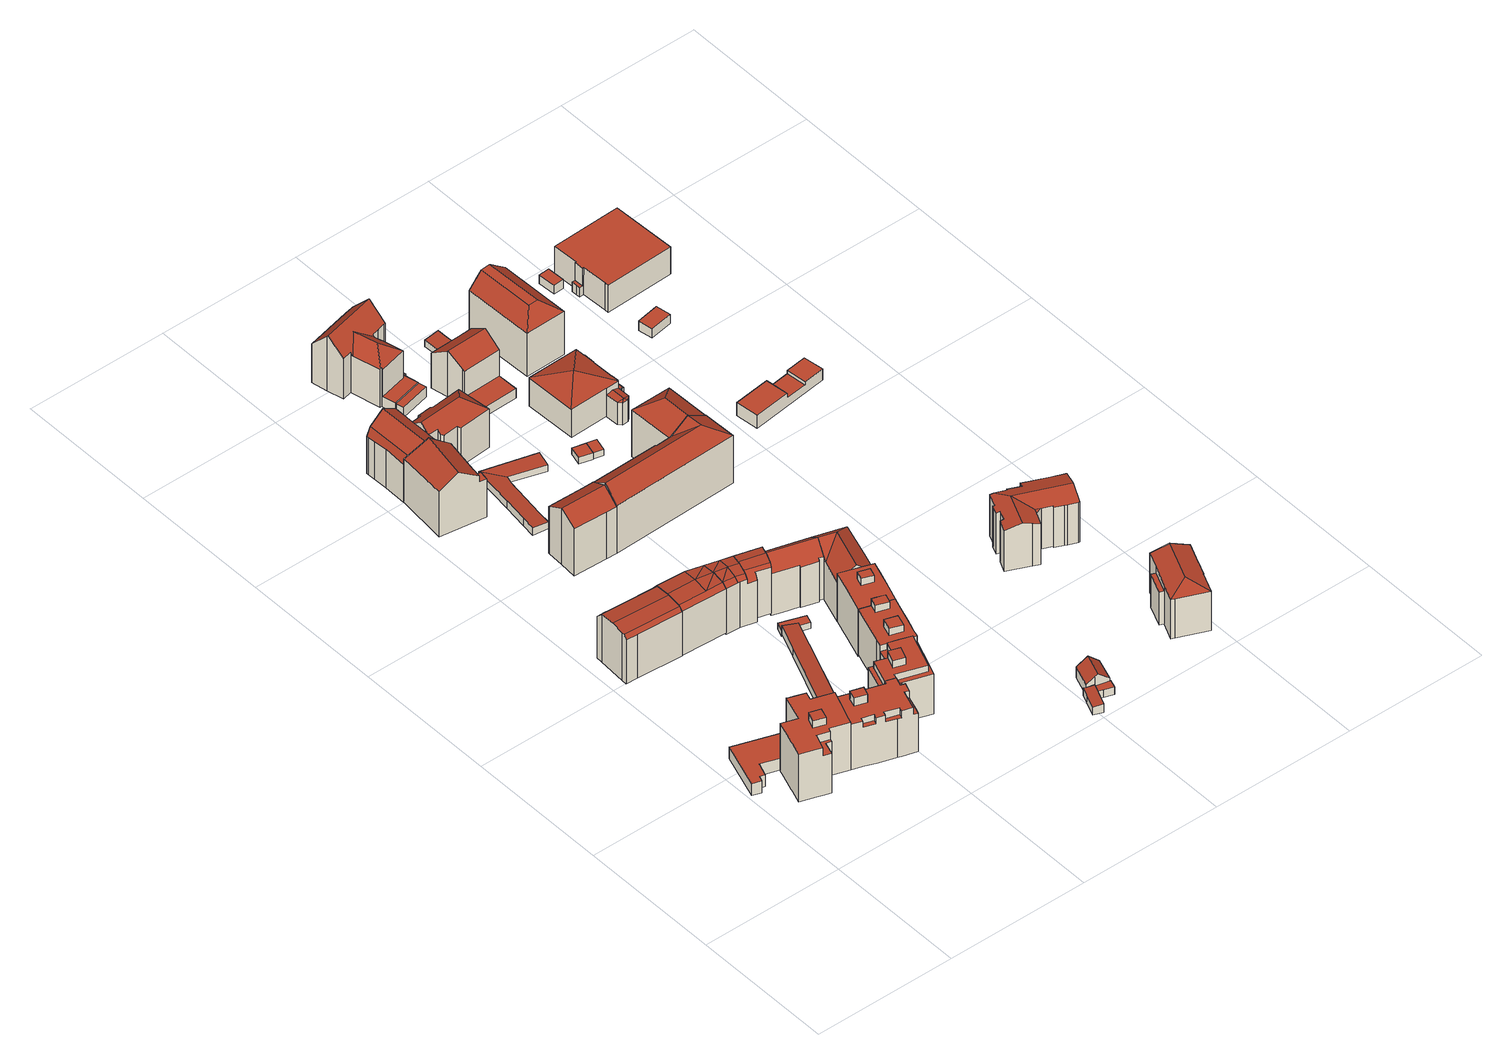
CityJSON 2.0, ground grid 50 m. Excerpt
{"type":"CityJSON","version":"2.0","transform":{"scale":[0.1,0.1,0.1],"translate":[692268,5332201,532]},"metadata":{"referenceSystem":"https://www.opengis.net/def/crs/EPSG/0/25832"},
"CityObjects":{
"building1":{"type":"Building","attributes":{"Gemeindeschluessel":"09162000","HoeheDach":"538.568","HoeheGrund":"534.090","Methode":"1000","NiedrigsteTraufeDesGebaeudes":"538.568","Geometrietyp2DReferenz":"3000","function":"31001_2000","roofType":"1000","measuredHeight":4.48},"geometry":[{"type":"MultiSurface","lod":"2","boundaries":[[[0,1,2,3]],[[4,5,6,7]],[[8,9,10,11]],[[12,13,14,15]],[[16,17,14,13]],[[0,12,15,1]],[[18,19,17,16]],[[11,10,20,21]],[[8,3,2,9]],[[5,21,20,6]],[[4,7,19,18]],[[8,11,21,5,4,18,16,13,12,0,3]],[[6,20,10,9,2,1,15,14,17,19,7]]],"semantics":{"surfaces":[{"type":"WallSurface"},{"type":"GroundSurface"},{"type":"RoofSurface"}],"values":[0,0,0,0,0,0,0,0,0,0,0,1,2]}}]},
"building2":{"type":"Building","attributes":{"Gemeindeschluessel":"09162000","HoeheDach":"555.000","HoeheGrund":"533.830","Methode":"2000","NiedrigsteTraufeDesGebaeudes":"549.100","Geometrietyp2DReferenz":"3000","function":"31001_9998","roofType":"1000","measuredHeight":21.17,"storeysAboveGround":5},"geometry":[{"type":"MultiSurface","lod":"2","boundaries":[[[22,23,24,25]],[[26,27,28,29]],[[30,31,32,33]],[[34,27,26,35]],[[36,29,28,37]],[[38,39,40,41,42,43]],[[44,45,46,47,48,49,50,51,52,53,54,55]],[[56,57,58,24,23,59,60,61,62,63,64,65,66,39,38,43,67,68,69,49,48,47,46,45,44],[37,34,35,36]],[[35,26,29,36]],[[70,60,59,71]],[[68,67,72,73]],[[74,75,31,30]],[[40,39,66,76]],[[69,68,73,77,50,49]],[[32,31,75,22,25,78,79]],[[80,81,33,32,79,57,56,44,55]],[[79,78,25,24,58,57]],[[72,67,43,42]],[[22,75,74,82,71,59,23]],[[83,84,85,70,71,82,74,30,33,81,80,55,54,53,52,51,50,77,73,72,42,41,40,76,86,87]],[[70,85,84,83,87,64,63,62,61,60]],[[37,28,27,34]],[[65,64,87,86,76,66]]],"semantics":{"surfaces":[{"type":"WallSurface"},{"type":"RoofSurface"},{"type":"GroundSurface"}],"values":[0,1,0,0,0,0,0,1,0,0,0,0,0,0,1,0,0,0,0,2,0,0,0]}}]},
"building3":{"type":"Building","attributes":{"Gemeindeschluessel":"09162000","HoeheDach":"552.628","HoeheGrund":"533.537","Methode":"2000","NiedrigsteTraufeDesGebaeudes":"549.635","Geometrietyp2DReferenz":"3000","function":"31001_9998","roofType":"3100","measuredHeight":19.09,"storeysAboveGround":5},"geometry":[{"type":"MultiSurface","lod":"2","boundaries":[[[88,89,90,91,92,93,94,95,96]],[[97,88,96,98]],[[99,95,94,100]],[[101,102,103,104,105]],[[106,93,92,107]],[[100,94,93,106]],[[107,92,91,108]],[[109,110,111,102,101,99,100,106,107,108,112,113]],[[112,90,89,113]],[[110,114,115,111]],[[110,109,116,117,114]],[[99,101,105,98,96,95]],[[115,114,117,104,103]],[[111,115,103,102]],[[108,91,90,112]],[[109,113,89,88,97,116]],[[117,116,97,98,105,104]]],"semantics":{"surfaces":[{"type":"RoofSurface"},{"type":"WallSurface"},{"type":"GroundSurface"}],"values":[0,0,1,1,1,1,1,2,1,1,1,1,0,1,1,1,0]}}]},
"building4":{"type":"Building","attributes":{"Gemeindeschluessel":"09162000","HoeheDach":"554.503","HoeheGrund":"533.750","Methode":"2000","NiedrigsteTraufeDesGebaeudes":"548.726","Geometrietyp2DReferenz":"3000","function":"31001_1000","roofType":"1000","measuredHeight":20.75,"storeysAboveGround":6},"geometry":[{"type":"MultiSurface","lod":"2","boundaries":[[[118,119,120,121]],[[122,123,124,125,126,127]],[[128,129,130,131,132,87,133,134,70]],[[135,136,137,138,139,140,141,119,118,142,143,128,70]],[[144,145,146,147]],[[118,121,148,142]],[[149,150,151,152]],[[87,132,145,144]],[[153,154,155,156,157,158,124,123,122,159,160,161,162,163]],[[164,165,166,167]],[[127,126,125,168,169,170]],[[139,149,152,171,140]],[[152,151,172,171]],[[173,174,175,176]],[[177,178,179,180,181,182]],[[163,162,161,179,178,177]],[[121,120,183,148]],[[184,174,173,185,131,130]],[[127,170,159,122]],[[171,172,141,140]],[[143,183,120,119,141,172,151,150,182,181,180,160,159,170,169,168,175,174,184,130,129,128],[164,167,186,187]],[[188,166,165,189]],[[185,173,176,146,145,132,131]],[[167,166,188,186]],[[161,160,180,179]],[[187,189,165,164]],[[186,188,189,187]],[[148,183,143,142]],[[176,175,168,125,124,158,190,191,147,146]],[[157,156,155,154,153,192,193,138,137,136,135,70,134,133,87,144,147,191,190,158]],[[193,192,153,163,177,182,150,149,139,138]]],"semantics":{"surfaces":[{"type":"WallSurface"},{"type":"RoofSurface"},{"type":"GroundSurface"}],"values":[0,1,0,0,0,1,0,0,0,0,0,1,0,0,0,1,0,0,0,0,1,1,1,0,0,0,0,0,0,2,0]}}]},
"building5":{"type":"Building","attributes":{"Gemeindeschluessel":"09162000","HoeheDach":"552.630","HoeheGrund":"533.620","Methode":"2000","NiedrigsteTraufeDesGebaeudes":"549.318","Geometrietyp2DReferenz":"3000","function":"31001_9998","roofType":"3400","measuredHeight":19.01,"storeysAboveGround":5},"geometry":[{"type":"MultiSurface","lod":"2","boundaries":[[[194,195,196,197]],[[198,199,200,90,201]],[[202,203,204,205,206,207,208,209,210,211]],[[207,206,116,212,213]],[[214,215,198,196]],[[204,216,217,205]],[[202,211,218,215]],[[208,207,213,201,90]],[[206,205,217,219,116]],[[204,203,220,221,216]],[[195,214,196]],[[197,196,212,116,219]],[[208,90,200,209]],[[216,221,197,219,217]],[[215,218,199,198]],[[221,220,194,197]],[[209,200,199,210]],[[210,199,218,211]],[[202,215,214,195,194,220,203]],[[196,198,201,213,212]]],"semantics":{"surfaces":[{"type":"RoofSurface"},{"type":"GroundSurface"},{"type":"WallSurface"}],"values":[0,0,1,2,0,2,2,2,2,2,0,0,2,0,0,0,2,2,2,0]}}]},
"building6":{"type":"Building","attributes":{"Gemeindeschluessel":"09162000","HoeheDach":"555.565","HoeheGrund":"533.720","Methode":"2000","NiedrigsteTraufeDesGebaeudes":"548.639","Geometrietyp2DReferenz":"3000","function":"31001_1000","roofType":"3100","measuredHeight":21.84,"storeysAboveGround":4},"geometry":[{"type":"MultiSurface","lod":"2","boundaries":[[[222,223,224,225]],[[226,223,222,227,228,229,230]],[[231,232,233,234,230,229,235]],[[224,236,232,231,237,238,239,225]],[[239,238,240,228,227]],[[233,232,236,241]],[[235,242,237,231]],[[243,226,230,234]],[[242,240,238,237]],[[236,224,223,226,243,241]],[[243,234,233,241]],[[228,240,242,235,229]],[[227,222,225,239]]],"semantics":{"surfaces":[{"type":"WallSurface"},{"type":"RoofSurface"},{"type":"GroundSurface"}],"values":[0,1,0,2,0,0,0,0,0,0,1,1,0]}}]},
"building7":{"type":"Building","attributes":{"Gemeindeschluessel":"09162000","HoeheDach":"536.605","HoeheGrund":"533.310","Methode":"1000","NiedrigsteTraufeDesGebaeudes":"535.923","Geometrietyp2DReferenz":"3000","function":"31001_2000","roofType":"1000","measuredHeight":3.29},"geometry":[{"type":"MultiSurface","lod":"2","boundaries":[[[244,245,246,247]],[[244,248,249,245]],[[250,251,252,253]],[[253,252,254,255,256]],[[246,256,255,247]],[[248,257,258,249]],[[253,256,246,245,249,258,250]],[[257,251,250,258]],[[257,248,244,247,255,254,252,251]]],"semantics":{"surfaces":[{"type":"WallSurface"},{"type":"RoofSurface"},{"type":"GroundSurface"}],"values":[0,0,0,0,0,0,1,0,2]}}]},
"building8":{"type":"Building","attributes":{"Gemeindeschluessel":"09162000","HoeheDach":"554.150","HoeheGrund":"533.500","Methode":"2000","NiedrigsteTraufeDesGebaeudes":"548.749","Geometrietyp2DReferenz":"3000","function":"31001_1000","roofType":"1000","measuredHeight":20.65,"storeysAboveGround":6},"geometry":[{"type":"MultiSurface","lod":"2","boundaries":[[[259,260,261,262]],[[261,263,264,265,266,267,268,269,270,271,272,175,273,262]],[[274,275,276,277,146,176,278,279,280,281,282]],[[283,284,285,286]],[[287,288,289,290,291,292,283,286,293,294,295]],[[283,292,264,263,296,284]],[[287,295,297,298,273,175,176,146]],[[259,262,273,298]],[[289,288,277,276]],[[290,289,276,275]],[[293,299,300,294]],[[286,285,299,293]],[[176,175,272,278]],[[281,266,265,282]],[[269,301,302,270]],[[268,303,301,269]],[[290,275,274,291]],[[270,302,304,271]],[[278,272,271,279]],[[280,267,266,281]],[[296,263,261,260]],[[287,146,277,288]],[[259,298,297,300,299,285,284,296,260]],[[292,291,274,282,265,264]],[[304,302,301,303]],[[304,303,268,267,280,279,271]],[[294,300,297,295]]],"semantics":{"surfaces":[{"type":"WallSurface"},{"type":"RoofSurface"},{"type":"GroundSurface"}],"values":[0,1,1,0,2,0,0,0,0,0,0,0,0,0,0,0,0,0,0,0,0,0,1,0,1,0,0]}}]},
"building9":{"type":"Building","attributes":{"Gemeindeschluessel":"09162000","HoeheDach":"555.070","HoeheGrund":"533.410","Methode":"1000","NiedrigsteTraufeDesGebaeudes":"551.429","Geometrietyp2DReferenz":"3000","function":"31001_1000","roofType":"3100","measuredHeight":21.66,"storeysAboveGround":4},"geometry":[{"type":"MultiSurface","lod":"2","boundaries":[[[305,306,307,308,309,310]],[[311,312,313,314]],[[315,316,313,312,317,318,319,320,321]],[[319,307,306,320]],[[317,312,311,309]],[[322,323,310,309,311,314]],[[316,322,314,313]],[[322,316,315,323]],[[305,321,320,306]],[[317,309,308,318]],[[318,308,307,319]],[[310,323,315,321,305]]],"semantics":{"surfaces":[{"type":"RoofSurface"},{"type":"WallSurface"},{"type":"GroundSurface"}],"values":[0,1,2,1,1,0,1,1,1,1,1,1]}}]},
"building10":{"type":"Building","attributes":{"Gemeindeschluessel":"09162000","HoeheDach":"552.650","HoeheGrund":"533.000","Methode":"2000","NiedrigsteTraufeDesGebaeudes":"549.085","Geometrietyp2DReferenz":"3000","function":"31001_9998","roofType":"3400","measuredHeight":19.65,"storeysAboveGround":5},"geometry":[{"type":"MultiSurface","lod":"2","boundaries":[[[324,325,326,327]],[[325,328,329]],[[326,325,330]],[[331,332,333,334,335,336]],[[337,338,339,340]],[[341,342,343,344]],[[345,346,347,348,349]],[[345,349,324,327,335,334]],[[350,351,352,353]],[[337,340,341,344,332,331,354,355,356,350,353]],[[356,215,351,350]],[[356,355,220,329,215]],[[325,329,220,330]],[[344,343,333,332]],[[334,333,343,342,346,345]],[[328,215,329]],[[357,349,348]],[[336,335,327,326,358]],[[354,331,336,358,216]],[[357,328,325,324,349]],[[337,353,352,359,338]],[[355,354,216,330,220]],[[341,340,339,347,346,342]],[[347,339,338,359,357,348]],[[328,357,359,352,351,215]],[[358,326,330,216]]],"semantics":{"surfaces":[{"type":"RoofSurface"},{"type":"WallSurface"},{"type":"GroundSurface"}],"values":[0,0,0,1,1,1,0,1,1,2,1,1,0,1,0,0,1,0,1,0,1,1,1,0,0,0]}}]},
"building11":{"type":"Building","attributes":{"Gemeindeschluessel":"09162000","HoeheDach":"553.666","HoeheGrund":"533.450","Methode":"2000","NiedrigsteTraufeDesGebaeudes":"551.045","Geometrietyp2DReferenz":"3000","function":"31001_1000","roofType":"1000","measuredHeight":20.22,"storeysAboveGround":5},"geometry":[{"type":"MultiSurface","lod":"2","boundaries":[[[360,361,362,363]],[[364,365,366,367,368,369,370,371]],[[372,373,374,375]],[[376,377,378,379,380,381,382]],[[383,292,384,385,386,291]],[[387,388,389,382,381,390,391,392]],[[375,374,393,394]],[[385,384,395,396,397,371,370,369,368,398,360,363,376,382,389,388,387,386],[375,394,399,372]],[[361,400,378,377,362]],[[401,393,374,373]],[[283,402,364,371,397,396]],[[363,362,377,376]],[[291,386,387,392]],[[399,401,373,372]],[[400,398,368,367,403,379,378]],[[366,365,364,402,283,404,292,383,291,392,391,390,381,380,379,403,367]],[[404,283,396,395,384,292]],[[394,393,401,399]],[[398,400,361,360]]],"semantics":{"surfaces":[{"type":"WallSurface"},{"type":"RoofSurface"},{"type":"GroundSurface"}],"values":[0,0,0,0,0,0,0,1,1,1,0,0,0,0,0,2,0,0,0]}}]},
"building12":{"type":"Building","attributes":{"Gemeindeschluessel":"09162000","HoeheDach":"534.700","HoeheGrund":"532.400","Methode":"1000","NiedrigsteTraufeDesGebaeudes":"534.700","Geometrietyp2DReferenz":"3000","function":"31001_2000","roofType":"1000","measuredHeight":2.3},"geometry":[{"type":"MultiSurface","lod":"2","boundaries":[[[405,406,407,408]],[[409,410,411,412]],[[413,405,408,409,412]],[[406,414,411,410,407]],[[408,407,410,409]],[[412,411,414,413]],[[413,414,406,405]]],"semantics":{"surfaces":[{"type":"WallSurface"},{"type":"GroundSurface"},{"type":"RoofSurface"}],"values":[0,0,1,2,0,0,0]}}]},
"building13":{"type":"Building","attributes":{"Gemeindeschluessel":"09162000","HoeheDach":"554.300","HoeheGrund":"533.460","Methode":"2000","NiedrigsteTraufeDesGebaeudes":"547.690","Geometrietyp2DReferenz":"3000","function":"31001_1000","roofType":"3200","measuredHeight":20.84,"storeysAboveGround":4},"geometry":[{"type":"MultiSurface","lod":"2","boundaries":[[[415,416,417,418,419,420]],[[421,422,423,424]],[[425,426,427,428,429,430,431,432,433,434,435,436,437]],[[417,438,439,440,441,423,436,435,442,418]],[[443,444,445,446]],[[443,447,448,449,444]],[[450,451,452,453]],[[415,420,454,455]],[[434,456,457,458,459,454,420,419,442]],[[460,461,462,463]],[[447,455,454,459,448]],[[425,464,465,426]],[[433,456,434]],[[466,428,427,467]],[[424,423,441,468]],[[449,469,462,461,470,445,444]],[[432,456,433]],[[471,470,461,460]],[[472,453,452,473,431,430]],[[467,427,426,465]],[[474,439,438,475]],[[476,477,451,450]],[[478,440,439,474]],[[415,455,447,443,446,471,460,463,479,476,450,453,472,480,466,467,465,464,421,424,468,478,474,475,416]],[[477,457,456,432,473,452,451]],[[432,431,473]],[[477,476,479,463,462,469,458,457]],[[475,438,417,416]],[[480,429,428,466]],[[472,430,429,480]],[[442,419,418]],[[421,464,425,437,422]],[[468,441,440,478]],[[423,422,437,436]],[[434,442,435]],[[446,445,470,471]],[[469,449,448,459,458]]],"semantics":{"surfaces":[{"type":"WallSurface"},{"type":"RoofSurface"},{"type":"GroundSurface"}],"values":[0,0,1,1,0,0,0,0,1,0,0,0,0,0,0,1,0,0,0,0,0,0,0,2,1,0,0,0,0,0,0,0,0,1,0,0,1]}}]},
"building14":{"type":"Building","attributes":{"Gemeindeschluessel":"09162000","HoeheDach":"536.496","HoeheGrund":"533.600","Methode":"2000","NiedrigsteTraufeDesGebaeudes":"535.977","Geometrietyp2DReferenz":"3000","function":"31001_2000","roofType":"1000","measuredHeight":2.9},"geometry":[{"type":"MultiSurface","lod":"2","boundaries":[[[481,482,483,484]],[[485,486,482,481]],[[487,488,489,490,491,485,481,484,492,493]],[[494,495,493,492]],[[496,495,494,497]],[[495,496,487,493]],[[496,497,488,487]],[[494,483,482,486,498,499,500,497]],[[491,498,486,485]],[[500,489,488,497]],[[490,499,498,491]],[[489,500,499,490]],[[494,492,484,483]]],"semantics":{"surfaces":[{"type":"WallSurface"},{"type":"GroundSurface"},{"type":"RoofSurface"}],"values":[0,0,1,0,2,0,0,2,0,0,0,0,0]}}]},
"building15":{"type":"Building","attributes":{"Gemeindeschluessel":"09162000","HoeheDach":"553.663","HoeheGrund":"532.520","Methode":"2000","NiedrigsteTraufeDesGebaeudes":"551.061","Geometrietyp2DReferenz":"3000","function":"31001_1000","roofType":"1000","measuredHeight":21.14,"storeysAboveGround":5},"geometry":[{"type":"MultiSurface","lod":"2","boundaries":[[[501,502,503,504,505,506]],[[507,508,509,510]],[[502,501,511,512,513,514,515,516,517,518,519,520,521,522,503]],[[523,524,525,526,527,506,505,504,528,529,530,531,532,533,534],[507,510,535,536]],[[534,533,532,531,519,518,517,516]],[[512,511,501,506,527,526]],[[537,509,508,538]],[[530,529,528,504,503,522,521,520,519,531]],[[535,537,538,536]],[[513,512,526,525,524,514]],[[515,514,524,523,534,516]],[[510,509,537,535]],[[536,538,508,507]]],"semantics":{"surfaces":[{"type":"WallSurface"},{"type":"GroundSurface"},{"type":"RoofSurface"}],"values":[0,0,1,2,0,0,2,0,0,0,0,0,0]}}]},
"building16":{"type":"Building","attributes":{"Gemeindeschluessel":"09162000","HoeheDach":"552.368","HoeheGrund":"532.310","Methode":"2000","NiedrigsteTraufeDesGebaeudes":"547.568","Geometrietyp2DReferenz":"3000","function":"31001_1000","roofType":"3100","measuredHeight":20.06,"storeysAboveGround":5},"geometry":[{"type":"MultiSurface","lod":"2","boundaries":[[[539,540,541,542]],[[543,544,545,546,547,548,549,550]],[[551,549,548,552]],[[541,553,554,555,542]],[[556,547,546,557]],[[558,559,540,539]],[[560,561,559,558]],[[552,548,547,556]],[[554,553,550,549,551]],[[562,544,543,563,564]],[[564,563,561,560]],[[565,545,544,562]],[[541,540,559,561,563,543,550,553]],[[554,551,552,556,557,565,562,564,560,558,539,542,555]],[[557,546,545,565]]],"semantics":{"surfaces":[{"type":"WallSurface"},{"type":"RoofSurface"},{"type":"GroundSurface"}],"values":[0,1,0,0,0,0,0,0,0,0,0,0,1,2,0]}}]},
"building17":{"type":"Building","attributes":{"Gemeindeschluessel":"09162000","HoeheDach":"555.130","HoeheGrund":"533.610","Methode":"2000","NiedrigsteTraufeDesGebaeudes":"537.690","Geometrietyp2DReferenz":"3000","function":"31001_1000","roofType":"3100","measuredHeight":21.52,"storeysAboveGround":4},"geometry":[{"type":"MultiSurface","lod":"2","boundaries":[[[566,567,568,569]],[[570,571,572,573]],[[574,575,576,577]],[[578,579,580,581,582]],[[583,584,585,586]],[[587,585,584,588,589,590,591,592,566,569]],[[593,591,590,594]],[[595,567,596,597,598,599,600]],[[601,589,588,602]],[[603,604,605,606]],[[607,574,577,608,609]],[[602,588,584,583]],[[576,610,600,599,611,572,571,612,613,608,577]],[[579,614,587,569,568,580]],[[606,605,615,616]],[[617,618,619,613,612]],[[592,596,567,566]],[[616,615,620,621]],[[622,573,572,611]],[[598,623,622,611,599]],[[623,598,597,624]],[[594,590,589,601]],[[587,614,586,585]],[[593,624,597,596,592,591]],[[607,609,604,603]],[[595,600,610,582,581]],[[613,619,620,615,605,604,609,608]],[[622,623,624,593,594,601,602,583,586,614,579,578,575,574,607,603,606,616,621,618,617,570,573]],[[580,568,567,595,581]],[[621,620,619,618]],[[617,612,571,570]],[[610,576,575,578,582]]],"semantics":{"surfaces":[{"type":"WallSurface"},{"type":"RoofSurface"},{"type":"GroundSurface"}],"values":[0,0,0,0,0,1,0,1,0,0,0,0,1,0,0,0,0,0,0,0,0,0,0,0,0,1,1,2,1,0,0,0]}}]},
"building18":{"type":"Building","attributes":{"Gemeindeschluessel":"09162000","HoeheDach":"537.488","HoeheGrund":"533.588","Methode":"1000","NiedrigsteTraufeDesGebaeudes":"537.488","Geometrietyp2DReferenz":"3000","function":"51009_1610","roofType":"1000","measuredHeight":3.9},"geometry":[{"type":"MultiSurface","lod":"2","boundaries":[[[614,625,626,586]],[[627,628,629,630]],[[629,628,626,625]],[[586,627,630,614]],[[630,629,625,614]],[[586,626,628,627]]],"semantics":{"surfaces":[{"type":"WallSurface"},{"type":"RoofSurface"},{"type":"GroundSurface"}],"values":[0,0,1,2,0,0]}}]},
"building19":{"type":"Building","attributes":{"Gemeindeschluessel":"09162000","HoeheDach":"536.350","HoeheGrund":"533.090","Methode":"1000","NiedrigsteTraufeDesGebaeudes":"535.974","Geometrietyp2DReferenz":"3000","function":"31001_2000","roofType":"1000","measuredHeight":3.26},"geometry":[{"type":"MultiSurface","lod":"2","boundaries":[[[631,632,633,634]],[[635,636,637,638]],[[639,631,634,640]],[[633,632,641,642]],[[639,640,643,644]],[[640,634,633,642,636,635,643]],[[631,639,644,638,637,641,632]],[[643,635,638,644]],[[642,641,637,636]]],"semantics":{"surfaces":[{"type":"WallSurface"},{"type":"RoofSurface"},{"type":"GroundSurface"}],"values":[0,0,0,0,0,1,2,0,0]}}]},
"building20":{"type":"Building","attributes":{"Gemeindeschluessel":"09162000","HoeheDach":"552.360","HoeheGrund":"532.320","Methode":"2000","NiedrigsteTraufeDesGebaeudes":"547.590","Geometrietyp2DReferenz":"3000","function":"31001_1000","roofType":"3100","measuredHeight":20.04,"storeysAboveGround":5},"geometry":[{"type":"MultiSurface","lod":"2","boundaries":[[[645,646,647,544,543]],[[648,649,650,651,652,653]],[[562,564,654,543,544]],[[653,652,655,646,645]],[[656,654,564,649,648]],[[657,651,650,649,564,562,658]],[[657,655,652,651]],[[653,645,656,648]],[[655,657,658,647,646]],[[562,544,647,658]],[[645,543,654,656]]],"semantics":{"surfaces":[{"type":"RoofSurface"},{"type":"WallSurface"},{"type":"GroundSurface"}],"values":[0,1,1,0,1,2,1,0,1,1,0]}}]},
"building21":{"type":"Building","attributes":{"Gemeindeschluessel":"09162000","HoeheDach":"556.151","HoeheGrund":"533.370","Methode":"2000","NiedrigsteTraufeDesGebaeudes":"551.340","Geometrietyp2DReferenz":"3000","function":"31001_1000","roofType":"3100","measuredHeight":22.78,"storeysAboveGround":4},"geometry":[{"type":"MultiSurface","lod":"2","boundaries":[[[659,660,321,315]],[[661,662,663,664,665,666]],[[667,668,663,662]],[[669,670,671,672]],[[671,665,664]],[[315,316,669,672,659]],[[673,316,315,321,674,667,662,661]],[[670,666,665,671]],[[674,675,668,667]],[[671,664,663,668,675,660,659,672]],[[321,660,675,674]],[[669,316,673,670]],[[673,661,666,670]]],"semantics":{"surfaces":[{"type":"WallSurface"},{"type":"RoofSurface"},{"type":"GroundSurface"}],"values":[0,0,0,1,1,0,2,1,0,1,0,0,0]}}]},
"building22":{"type":"Building","attributes":{"Gemeindeschluessel":"09162000","HoeheDach":"540.230","HoeheGrund":"532.850","Methode":"2000","NiedrigsteTraufeDesGebaeudes":"535.930","Geometrietyp2DReferenz":"3000","function":"31001_1000","roofType":"3100","measuredHeight":7.38,"storeysAboveGround":1},"geometry":[{"type":"MultiSurface","lod":"2","boundaries":[[[676,677,678,679]],[[680,681,682,683]],[[679,678,684,685]],[[686,687,688,689,690]],[[686,690,681,680]],[[687,691,692,693,688]],[[685,684,694,695,696]],[[689,688,693,697]],[[683,682,677,676]],[[684,678,677,682,681,690]],[[696,695,698,699]],[[686,680,683,676,679,685,696,699,691,687]],[[694,697,693,692,698,695]],[[699,698,692,691]],[[684,690,689,697,694]]],"semantics":{"surfaces":[{"type":"WallSurface"},{"type":"RoofSurface"},{"type":"GroundSurface"}],"values":[0,0,0,0,0,0,0,1,0,1,0,2,1,0,0]}}]},
"building23":{"type":"Building","attributes":{"Gemeindeschluessel":"09162000","HoeheDach":"536.983","HoeheGrund":"534.530","Methode":"1000","NiedrigsteTraufeDesGebaeudes":"536.983","Geometrietyp2DReferenz":"3000","function":"31001_2000","roofType":"1000","measuredHeight":2.45},"geometry":[{"type":"MultiSurface","lod":"2","boundaries":[[[700,701,702,703]],[[702,704,705,703]],[[700,706,707,701]],[[701,707,704,702]],[[703,705,706,700]],[[705,704,707,706]]],"semantics":{"surfaces":[{"type":"GroundSurface"},{"type":"WallSurface"},{"type":"RoofSurface"}],"values":[0,1,1,1,1,2]}}]},
"building24":{"type":"Building","attributes":{"Gemeindeschluessel":"09162000","HoeheDach":"536.969","HoeheGrund":"534.570","Methode":"1000","NiedrigsteTraufeDesGebaeudes":"536.969","Geometrietyp2DReferenz":"3000","function":"31001_2000","roofType":"1000","measuredHeight":2.4},"geometry":[{"type":"MultiSurface","lod":"2","boundaries":[[[708,709,704,705]],[[710,711,712,713]],[[713,708,705,710]],[[710,705,704,711]],[[712,709,708,713]],[[711,704,709,712]]],"semantics":{"surfaces":[{"type":"RoofSurface"},{"type":"GroundSurface"},{"type":"WallSurface"}],"values":[0,1,2,2,2,2]}}]},
"building25":{"type":"Building","attributes":{"Gemeindeschluessel":"09162000","HoeheDach":"551.231","HoeheGrund":"533.390","Methode":"2000","NiedrigsteTraufeDesGebaeudes":"537.000","Geometrietyp2DReferenz":"3000","function":"31001_2000","roofType":"3100","measuredHeight":17.84},"geometry":[{"type":"MultiSurface","lod":"2","boundaries":[[[714,715,716,717,718]],[[719,720,721,722,715,714]],[[723,722,721,724]],[[725,726,727,728,723,724,729,730,731]],[[732,718,717,733]],[[729,720,719,730]],[[734,726,725,731,730,719,714,718,732]],[[728,727,735,733,717,716]],[[724,721,720,729]],[[735,727,726,734]],[[723,728,716,715,722]],[[735,734,732,733]]],"semantics":{"surfaces":[{"type":"RoofSurface"},{"type":"WallSurface"},{"type":"GroundSurface"}],"values":[0,0,1,2,1,1,1,1,1,1,1,0]}}]},
"building26":{"type":"Building","attributes":{"Gemeindeschluessel":"09162000","HoeheDach":"556.170","HoeheGrund":"533.510","Methode":"2000","NiedrigsteTraufeDesGebaeudes":"551.510","Geometrietyp2DReferenz":"3000","function":"31001_1000","roofType":"3200","measuredHeight":22.66,"storeysAboveGround":4},"geometry":[{"type":"MultiSurface","lod":"2","boundaries":[[[736,737,738,739,740]],[[741,742,743]],[[743,736,740,741]],[[743,744,737,736]],[[738,737,744,745]],[[739,738,745,746]],[[746,745,744,743,742]],[[739,746,742,741,740]]],"semantics":{"surfaces":[{"type":"WallSurface"},{"type":"RoofSurface"},{"type":"GroundSurface"}],"values":[0,1,1,0,2,0,0,1]}}]},
"building27":{"type":"Building","attributes":{"Gemeindeschluessel":"09162000","HoeheDach":"536.507","HoeheGrund":"533.460","Methode":"2000","NiedrigsteTraufeDesGebaeudes":"536.018","Geometrietyp2DReferenz":"3000","function":"31001_2000","roofType":"1000","measuredHeight":3.05},"geometry":[{"type":"MultiSurface","lod":"2","boundaries":[[[747,748,749,750]],[[751,752,753,754]],[[747,755,756,757,754,753,748]],[[758,759,760,750,749,752,751]],[[756,755,760,759]],[[757,758,751,754]],[[749,748,753,752]],[[756,759,758,757]],[[755,747,750,760]]],"semantics":{"surfaces":[{"type":"WallSurface"},{"type":"GroundSurface"},{"type":"RoofSurface"}],"values":[0,0,1,2,0,0,0,0,0]}}]},
"building28":{"type":"Building","attributes":{"Gemeindeschluessel":"09162000","HoeheDach":"547.850","HoeheGrund":"533.590","Methode":"2000","NiedrigsteTraufeDesGebaeudes":"537.490","Geometrietyp2DReferenz":"3000","function":"31001_3041","roofType":"3500","measuredHeight":14.26,"storeysAboveGround":2},"geometry":[{"type":"MultiSurface","lod":"2","boundaries":[[[761,762,763,764]],[[765,766,767,768]],[[769,770,771]],[[772,764,763,773,774,775]],[[776,777,778,779]],[[780,781,782,783]],[[784,785,786,771,770,787]],[[788,789,790,791]],[[792,793,794]],[[773,763,762,795]],[[796,797,777,776]],[[798,793,799,800]],[[801,802,803,804]],[[805,806,797,796]],[[792,803,802,793]],[[779,778,781,780]],[[807,808,809,810]],[[793,802,811,799]],[[795,812,774,773]],[[813,807,810,801,804,814,815,788,791,785,784,816,761,764,772,817,805,796,776,779,780,783]],[[813,783,782,768,767,818]],[[819,820,800,799,811]],[[819,809,808,769,821,790,789,820]],[[805,817,822,766,765,806]],[[761,816,823,812,795,762]],[[821,769,771,786]],[[788,815,824,798,800,820,789]],[[815,814,794,824]],[[772,775,822,817]],[[801,810,809,819,811,802]],[[785,791,790,821,786]],[[807,813,818,808]],[[814,804,803,792,794]],[[768,782,781,778,777,797,806,765]],[[784,787,823,816]],[[808,818,767,766,822,775,774,812,823,787,770,769]],[[824,794,793,798]]],"semantics":{"surfaces":[{"type":"WallSurface"},{"type":"RoofSurface"},{"type":"GroundSurface"}],"values":[0,0,1,0,0,0,0,0,1,1,0,1,0,0,1,0,0,1,0,2,0,0,1,0,0,1,0,0,0,0,0,0,0,1,0,1,1]}}]},
"building29":{"type":"Building","attributes":{"Gemeindeschluessel":"09162000","HoeheDach":"537.820","HoeheGrund":"533.480","Methode":"2000","NiedrigsteTraufeDesGebaeudes":"536.105","Geometrietyp2DReferenz":"3000","function":"51009_1610","roofType":"3100","measuredHeight":4.34},"geometry":[{"type":"MultiSurface","lod":"2","boundaries":[[[825,826,827,828]],[[829,825,828,830,831,832,833,834]],[[832,835,836,833]],[[837,838,839,827,826,840]],[[830,839,838,831]],[[829,841,840,826,825]],[[833,836,842,834]],[[828,827,839,830]],[[834,842,841,829]],[[842,836,835,837,840,841]],[[831,838,837,835,832]]],"semantics":{"surfaces":[{"type":"WallSurface"},{"type":"GroundSurface"},{"type":"RoofSurface"}],"values":[0,1,0,2,0,0,0,0,0,2,0]}}]},
"building30":{"type":"Building","attributes":{"Gemeindeschluessel":"09162000","HoeheDach":"555.160","HoeheGrund":"533.370","Methode":"2000","NiedrigsteTraufeDesGebaeudes":"550.030","Geometrietyp2DReferenz":"3000","function":"31001_1000","roofType":"2100","measuredHeight":21.79,"storeysAboveGround":4},"geometry":[{"type":"MultiSurface","lod":"2","boundaries":[[[843,844,845,846,847,848,849,850]],[[851,843,850,852]],[[853,854,855,856,857,858]],[[848,859,860,849]],[[852,860,859,861,862,851]],[[854,851,862,855]],[[862,861,856,855]],[[849,860,852,850]],[[848,847,857,856,861,859]],[[845,853,858,846]],[[846,858,857,847]],[[854,844,843,851]],[[853,845,844,854]]],"semantics":{"surfaces":[{"type":"GroundSurface"},{"type":"WallSurface"},{"type":"RoofSurface"}],"values":[0,1,2,1,2,2,2,1,1,1,1,1,1]}}]},
"building31":{"type":"Building","attributes":{"Gemeindeschluessel":"09162000","HoeheDach":"550.790","HoeheGrund":"533.450","Methode":"2000","NiedrigsteTraufeDesGebaeudes":"546.333","Geometrietyp2DReferenz":"3000","function":"31001_1000","roofType":"3200","measuredHeight":17.34,"storeysAboveGround":5},"geometry":[{"type":"MultiSurface","lod":"2","boundaries":[[[863,864,865,866,867,868,869,870,871,872,873,874,875]],[[867,876,877,868]],[[878,879,880,881]],[[882,883,863,875]],[[878,881,877,876]],[[884,885,871,870,886]],[[864,863,883,887,888]],[[871,885,889,872]],[[866,878,876,867]],[[865,890,879,878,866]],[[869,868,877,881,880]],[[888,887,891,892]],[[869,880,886,870]],[[872,889,893,873]],[[873,893,894,874]],[[865,864,888,892,890]],[[874,894,882,875]],[[882,894,893,889,885,884,891,887,883]],[[891,884,886,880,879,890,892]]],"semantics":{"surfaces":[{"type":"GroundSurface"},{"type":"WallSurface"},{"type":"RoofSurface"}],"values":[0,1,1,1,2,1,1,1,1,1,1,2,1,1,1,1,1,2,2]}}]},
"building32":{"type":"Building","attributes":{"Gemeindeschluessel":"09162000","HoeheDach":"550.775","HoeheGrund":"533.250","Methode":"2000","NiedrigsteTraufeDesGebaeudes":"548.705","Geometrietyp2DReferenz":"3000","function":"31001_1000","roofType":"3100","measuredHeight":17.52,"storeysAboveGround":5},"geometry":[{"type":"MultiSurface","lod":"2","boundaries":[[[895,896,897,898]],[[899,900,901,902,903]],[[904,905,906,907]],[[908,909,910,911]],[[912,913,914,915]],[[908,903,916,917,918,919,909]],[[920,921,922,923]],[[907,906,924,925]],[[926,927,928,929,930,897,896,931,932,917]],[[910,909,919,933]],[[902,916,903]],[[934,928,927,935]],[[936,929,928,934]],[[937,938,939,940]],[[941,925,924,932,931]],[[942,943,923,922]],[[942,922,921,944,918,917,932,924,906,905,945]],[[946,898,897,930]],[[936,946,930,929]],[[940,939,947,948]],[[926,938,937,935,927]],[[899,903,908,911]],[[949,950,901,900]],[[941,931,896,895]],[[937,940,948,912,915,949,900,899,911,910,933,951,920,923,943,952,904,907,925,941,895,898,946,936,934,935]],[[948,947,913,912]],[[951,933,919,918,944]],[[915,914,950,949]],[[943,942,945,952]],[[951,944,921,920]],[[926,917,916,902,901,950,914,913,947,939,938]],[[952,945,905,904]]],"semantics":{"surfaces":[{"type":"WallSurface"},{"type":"RoofSurface"},{"type":"GroundSurface"}],"values":[0,0,0,0,0,1,0,0,1,0,1,0,0,0,0,0,1,0,0,0,0,0,0,0,2,0,0,0,0,0,1,0]}}]},
"building33":{"type":"Building","attributes":{"Gemeindeschluessel":"09162000","HoeheDach":"538.470","HoeheGrund":"533.490","Methode":"2000","NiedrigsteTraufeDesGebaeudes":"536.670","Geometrietyp2DReferenz":"3000","function":"31001_9998","roofType":"1000","measuredHeight":4.98,"storeysAboveGround":1},"geometry":[{"type":"MultiSurface","lod":"2","boundaries":[[[953,954,955,956]],[[957,958,959,960]],[[954,961,962,955]],[[963,964,965,956,955,962]],[[963,962,961,966]],[[967,957,960,964,963,966]],[[965,968,969,970]],[[967,971,958,957]],[[967,966,961,954,953,970,969,971]],[[960,959,968,965,964]],[[970,953,956,965]],[[971,969,968,959,958]]],"semantics":{"surfaces":[{"type":"WallSurface"},{"type":"RoofSurface"},{"type":"GroundSurface"}],"values":[0,0,1,0,0,2,0,0,0,0,1,1]}}]},
"building34":{"type":"Building","attributes":{"Gemeindeschluessel":"09162000","HoeheDach":"536.981","HoeheGrund":"533.551","Methode":"2000","NiedrigsteTraufeDesGebaeudes":"536.981","Geometrietyp2DReferenz":"3000","function":"31001_2000","roofType":"1000","measuredHeight":3.43,"storeysAboveGround":1},"geometry":[{"type":"MultiSurface","lod":"2","boundaries":[[[972,973,974,975]],[[976,977,978,979]],[[975,976,979,972]],[[972,979,978,973]],[[974,977,976,975]],[[973,978,977,974]]],"semantics":{"surfaces":[{"type":"GroundSurface"},{"type":"RoofSurface"},{"type":"WallSurface"}],"values":[0,1,2,2,2,2]}}]},
"building35":{"type":"Building","attributes":{"Gemeindeschluessel":"09162000","HoeheDach":"536.786","HoeheGrund":"533.243","Methode":"2000","NiedrigsteTraufeDesGebaeudes":"536.786","Geometrietyp2DReferenz":"3000","function":"31001_2000","roofType":"1000","measuredHeight":3.54,"storeysAboveGround":1},"geometry":[{"type":"MultiSurface","lod":"2","boundaries":[[[980,981,982,983]],[[984,983,982,985]],[[986,980,983,984]],[[987,981,980,986]],[[984,985,987,986]],[[985,982,981,987]]],"semantics":{"surfaces":[{"type":"RoofSurface"},{"type":"WallSurface"},{"type":"GroundSurface"}],"values":[0,1,1,1,2,1]}}]},
"building36":{"type":"Building","attributes":{"Gemeindeschluessel":"09162000","HoeheDach":"543.990","HoeheGrund":"533.452","Methode":"2000","NiedrigsteTraufeDesGebaeudes":"537.070","Geometrietyp2DReferenz":"3000","function":"31001_3065","roofType":"1000","measuredHeight":10.54,"storeysAboveGround":3},"geometry":[{"type":"MultiSurface","lod":"2","boundaries":[[[988,989,990,991,992,993,994,995,996,997,998]],[[989,999,1000,990]],[[1001,1002,1003,1004,1005]],[[1006,1007,1008,1009,1010,1011,1012,1000,999,1013]],[[1003,1006,1013,1004]],[[994,1009,1008,995]],[[988,1005,1004,1013,999,989]],[[995,1008,1007,996]],[[990,1000,1012,991]],[[996,1007,1006,1003,1002,997]],[[991,1012,1011,992]],[[992,1011,1010,993]],[[993,1010,1009,994]],[[998,1001,1005,988]],[[997,1002,1001,998]]],"semantics":{"surfaces":[{"type":"GroundSurface"},{"type":"WallSurface"},{"type":"RoofSurface"}],"values":[0,1,2,2,1,1,1,1,1,1,1,1,1,1,1]}}]}
},
"vertices":[
[222,492,21],[222,492,66],[220,486,66],[220,486,21],[55,390,21],[72,436,21],[72,436,66],[55,390,66],[217,487,21],[217,487,66],[188,398,66],[188,398,21],[54,548,21],[1,386,21],[1,386,66],[54,548,66],[31,376,21],[31,376,66],[38,395,21],[38,395,66],[134,416,66],[134,416,21],
[221,297,171],[221,297,202],[180,310,202],[180,310,171],[232,327,230],[243,363,230],[206,375,230],[192,341,230],[200,293,18],[200,293,171],[186,248,171],[186,248,18],[243,363,202],[232,327,202],[192,341,202],[206,375,202],[245,477,202],[275,467,202],[275,467,18],[245,477,18],[220,486,18],[220,486,202],[89,280,202],[104,325,202],[107,335,202],[117,365,202],[129,401,202],[134,416,202],[134,416,18],[129,401,18],[117,365,18],[107,335,18],[104,325,18],[89,280,18],[141,263,202],[159,257,202],[176,300,202],[226,310,202],[290,288,202],[297,306,202],[310,341,202],[316,356,202],[339,415,202],[267,439,202],[266,439,202],[217,487,202],[188,398,202],[186,398,202],[290,288,18],[226,310,18],[217,487,18],[188,398,18],[218,287,18],[218,287,171],[266,439,18],[186,398,18],[176,300,171],[159,257,171],[141,263,18],[159,257,18],[221,297,18],[316,356,18],[310,341,18],[297,306,18],[267,439,18],[339,415,18],
[244,1091,200],[244,1093,198],[245,1115,176],[136,1119,178],[87,1123,178],[76,1124,177],[46,1126,177],[45,1105,198],[45,1103,200],[241,1038,206],[41,1050,206],[45,1105,15],[46,1126,15],[39,1005,15],[38,988,15],[38,988,186],[38,997,200],[39,1005,201],[76,1124,15],[87,1123,15],[136,1119,15],[239,993,15],[238,975,15],[79,985,15],[245,1115,15],[244,1093,15],[238,975,186],[79,985,185],[239,993,201],[238,985,200],
[365,262,171],[365,262,194],[370,276,194],[370,276,171],[523,320,170],[531,340,170],[534,350,170],[519,355,170],[516,345,170],[508,325,170],[290,288,194],[295,301,194],[335,405,194],[335,405,169],[339,415,167],[335,405,18],[295,301,18],[326,276,18],[365,262,18],[392,253,18],[427,241,18],[427,241,168],[392,253,168],[392,253,194],[326,276,171],[326,276,194],[342,414,18],[342,414,167],[474,370,167],[474,370,18],[331,289,171],[440,237,168],[440,237,194],[445,251,194],[445,251,168],[489,222,18],[494,235,18],[512,289,18],[523,320,18],[531,340,18],[534,350,18],[523,320,194],[512,289,194],[512,289,167],[494,235,167],[489,222,167],[360,373,194],[360,373,225],[400,360,225],[400,360,194],[519,355,194],[516,345,194],[508,325,194],[397,267,168],[397,267,194],[482,356,169],[482,356,194],[486,366,194],[486,366,167],[474,227,167],[479,240,167],[497,294,167],[497,294,194],[479,240,194],[474,227,194],[331,289,194],[407,381,194],[407,381,169],[389,329,194],[350,342,194],[389,329,225],[350,342,225],[519,355,18],[486,366,18],[474,227,18],[440,237,18],
[401,1027,206],[401,1029,206],[342,1038,206],[339,986,201],[345,1089,201],[346,1111,173],[251,1114,176],[244,1095,201],[403,1074,16],[398,984,16],[397,967,16],[238,975,16],[239,993,16],[244,1093,16],[245,1115,16],[251,1114,16],[346,1111,16],[405,1095,16],[241,1043,206],[244,1093,201],[403,1073,201],[403,1074,201],[397,967,187],[238,975,187],[405,1095,174],[239,991,201],[398,984,201],[398,983,201],
[195,1952,188],[171,1824,190],[171,1824,17],[195,1952,17],[172,1824,189],[171,1958,205],[128,1971,236],[99,1802,236],[167,1792,189],[34,1812,17],[192,1788,17],[192,1788,166],[167,1792,166],[34,1812,191],[197,1821,17],[52,1992,17],[112,1975,17],[171,1958,17],[112,1975,224],[197,1821,166],[52,1992,183],[172,1824,166],
[445,537,13],[445,537,39],[395,554,46],[395,554,13],[532,756,13],[532,756,39],[567,846,39],[567,846,13],[518,863,13],[518,863,46],[493,800,13],[482,771,13],[482,771,46],[543,785,13],[543,785,39],
[524,370,169],[624,337,169],[624,337,194],[524,370,194],[672,461,194],[630,475,194],[597,486,194],[579,438,194],[575,429,194],[594,423,194],[577,381,194],[540,394,194],[556,436,194],[515,450,194],[518,355,194],[576,493,168],[575,489,168],[560,444,168],[505,463,168],[515,450,168],[556,436,168],[575,429,168],[579,438,168],[597,486,168],[684,457,15],[684,457,169],[682,453,169],[682,453,15],[474,370,15],[505,463,15],[560,444,15],[575,489,15],[576,493,15],[630,475,15],[664,406,15],[630,318,15],[534,350,15],[672,461,169],[534,350,169],[518,355,169],[664,406,169],[630,318,169],[577,381,221],[540,394,221],[594,423,221],[556,436,221],
[396,1555,195],[359,1555,195],[231,1558,195],[230,1554,198],[227,1497,231],[387,1493,231],[223,1437,196],[223,1437,14],[340,1432,14],[340,1432,195],[387,1493,14],[378,1431,14],[227,1497,14],[230,1554,14],[231,1558,14],[359,1555,14],[396,1555,14],[378,1431,194],[387,1493,230],
[483,1010,206],[448,1020,206],[442,979,201],[472,971,201],[453,1060,201],[401,1028,206],[398,982,201],[447,963,10],[500,949,10],[500,949,171],[469,958,171],[469,958,188],[447,963,188],[582,1024,10],[582,1024,201],[572,1000,205],[572,1000,10],[553,951,10],[553,951,189],[506,965,190],[506,965,10],[476,983,201],[557,960,201],[570,993,206],[485,1016,206],[484,1013,206],[405,1095,10],[405,1095,175],[590,1044,175],[590,1044,10],[397,967,10],[398,984,10],[403,1074,10],[494,1049,201],[440,964,186],[582,1025,201],
[699,596,190],[699,596,217],[657,610,217],[657,610,190],[694,488,15],[707,526,15],[727,587,15],[738,617,15],[738,617,190],[727,587,190],[707,526,190],[694,488,190],[624,509,190],[624,509,217],[637,550,217],[637,550,190],[667,641,190],[667,641,217],[684,635,217],[684,635,15],[667,641,15],[629,653,15],[629,653,190],[614,481,15],[630,475,190],[614,481,190],[576,493,190],[586,522,190],[599,563,190],[619,623,190],[619,623,15],[599,563,15],[586,522,15],[679,536,217],[679,536,190],[656,466,190],[684,457,190],[693,486,190],[709,626,190],[666,495,190],[709,626,217],[666,495,217],[693,486,15],[709,626,15],[656,466,15],
[604,834,4],[604,834,27],[567,846,27],[567,846,4],[518,863,4],[518,863,27],[530,893,27],[530,893,4],[614,864,4],[614,864,27],
[170,2022,15],[207,2024,15],[207,2024,185],[171,2022,185],[171,2022,189],[170,2022,189],[380,2133,15],[380,2133,163],[392,2012,163],[392,2012,15],[272,2123,164],[271,2132,157],[224,2128,157],[217,2121,163],[217,2111,170],[182,2107,171],[183,2118,163],[182,2118,163],[170,2117,163],[170,2084,189],[171,2055,211],[325,2068,211],[379,2133,164],[208,2011,174],[216,2005,169],[269,2010,169],[279,2003,163],[171,2026,189],[52,1992,15],[52,1992,160],[54,2072,164],[54,2072,15],[112,1975,15],[112,1975,219],[66,1988,189],[183,2161,15],[183,2161,160],[183,2134,160],[183,2134,15],[171,1958,189],[171,1958,15],[170,2117,189],[170,2167,189],[117,2162,223],[119,1973,223],[51,2148,15],[51,2148,160],[51,2154,160],[51,2154,15],[272,2123,15],[271,2132,15],[217,2121,15],[224,2128,15],[279,2003,15],[65,2156,189],[52,2122,161],[52,2122,15],[182,2107,15],[183,2118,161],[216,2005,15],[208,2011,15],[183,2169,15],[183,2169,159],[269,2010,15],[117,2161,15],[217,2111,15],
[249,1693,16],[249,1693,45],[261,1778,45],[261,1778,16],[243,1644,16],[243,1644,45],[453,1824,16],[332,1861,16],[323,1834,16],[303,1685,16],[297,1637,16],[281,1928,16],[466,1877,16],[281,1928,45],[466,1877,45],[453,1824,40],[332,1861,40],[297,1637,40],[303,1685,40],[323,1834,41],
[768,704,5],[777,731,5],[790,770,5],[790,770,191],[777,731,191],[768,704,191],[710,754,191],[710,754,217],[748,741,217],[748,741,191],[767,701,5],[738,617,5],[710,626,5],[684,635,5],[672,639,5],[629,653,5],[658,739,5],[668,768,5],[681,808,5],[723,793,5],[735,789,5],[761,780,5],[672,639,191],[684,635,191],[710,626,191],[738,617,191],[767,701,191],[761,780,191],[735,789,191],[723,793,191],[681,808,191],[668,768,191],[658,739,191],[629,653,191],[738,711,191],[700,724,191],[738,711,217],[700,724,217],
[640,921,3],[640,921,160],[640,926,164],[640,926,3],[728,949,204],[746,1004,156],[622,1040,156],[592,1048,156],[590,1044,159],[582,1024,177],[572,1000,200],[571,995,204],[572,1000,3],[582,1024,3],[553,951,164],[553,951,3],[586,941,3],[590,1044,3],[592,1048,3],[696,905,3],[696,905,161],[699,912,3],[699,912,167],[746,1004,3],[714,907,167],[714,907,3],[622,1040,3],
[365,2363,57],[365,2363,161],[269,2340,161],[269,2340,57],[390,2478,16],[390,2478,169],[364,2472,168],[364,2472,16],[205,2439,16],[238,2447,16],[238,2447,172],[205,2439,172],[262,2344,16],[268,2345,16],[268,2345,165],[264,2344,165],[262,2344,163],[374,2370,16],[374,2370,57],[386,2320,57],[386,2320,16],[280,2295,57],[381,2371,57],[367,2434,57],[363,2437,57],[358,2440,57],[348,2437,57],[358,2440,16],[363,2437,16],[301,2403,202],[348,2437,161],[342,2436,166],[337,2457,166],[338,2462,164],[281,2485,202],[367,2434,16],[381,2371,16],[180,2552,16],[180,2552,166],[340,2589,166],[340,2589,16],[192,2496,16],[193,2493,231],[192,2496,228],[240,2439,163],[338,2466,168],[396,2480,169],[384,2537,231],[280,2295,16],[367,2595,166],[367,2595,16],[396,2480,16],[384,2538,16],[384,2538,230],[373,2596,166],[373,2596,16],[338,2466,16],[337,2457,16],[342,2436,16],
[280,2295,55],[386,2320,55],[392,2293,16],[392,2293,55],[286,2268,55],[286,2268,16],
[1033,68,11],[1042,90,11],[1042,90,44],[1033,68,44],[999,75,40],[1010,103,40],[1010,103,11],[999,75,11],[1009,10,11],[1009,10,44],[1018,100,11],[1018,100,41],[978,22,40],[978,22,11],
[786,932,204],[852,965,162],[854,972,156],[681,808,156],[681,808,3],[735,789,3],[790,770,3],[790,770,160],[738,788,204],[714,907,168],[816,846,160],[710,894,156],[816,846,3],[854,972,3],
[387,1493,239],[396,1555,193],[825,1562,14],[684,1554,14],[684,1554,200],[688,1555,200],[754,1558,241],[825,1562,197],[632,1551,14],[632,1551,201],[378,1431,198],[828,1444,198],[756,1501,241],[387,1490,242],[828,1444,14],[631,1557,14],[631,1557,197],
[1050,62,9],[1050,62,39],[1033,68,39],[1033,68,9],[1092,77,9],[1092,77,39],[1083,50,39],[1083,50,9],[1042,90,39],[1042,90,9],[1089,79,9],[1113,153,9],[1113,153,52],[1089,79,50],[1089,79,39],[1079,164,9],[1079,164,82],[1080,164,82],[1042,90,73],[1018,100,50],[1018,100,9],[1053,87,82],[1046,176,51],[1046,176,9],
[535,1783,25],[546,1828,25],[591,1817,25],[579,1771,25],[591,1817,50],[579,1771,50],[535,1783,50],[546,1828,50],
[612,1763,50],[624,1809,50],[579,1771,26],[591,1817,26],[624,1809,26],[612,1763,26],
[585,2258,192],[441,2253,192],[451,2199,154],[452,2192,150],[586,2197,150],[584,2319,150],[535,2317,150],[429,2314,150],[440,2256,190],[440,2256,14],[429,2314,14],[586,2200,14],[588,2124,14],[455,2121,14],[451,2199,14],[535,2317,14],[584,2319,14],[585,2259,14],[586,2197,50],[452,2192,50],[588,2124,50],[455,2121,50],
[684,1554,196],[684,1554,15],[825,1562,15],[825,1562,196],[755,1558,242],[752,1655,242],[821,1720,196],[678,1717,196],[678,1717,15],[822,1720,15],[822,1720,195],
[582,2416,15],[581,2462,15],[581,2462,45],[582,2416,45],[533,2360,40],[529,2460,40],[529,2460,15],[533,2360,15],[583,2362,15],[584,2319,15],[535,2317,15],[535,2317,40],[584,2319,45],[583,2362,45],
[786,2034,16],[786,2034,55],[796,2024,55],[796,2024,16],[780,1924,86],[780,1924,125],[780,1900,125],[780,1900,86],[686,1984,159],[774,2077,125],[593,2073,125],[777,2002,16],[778,2004,55],[778,2004,125],[777,2002,125],[799,1929,16],[799,1929,86],[800,1897,86],[800,1897,16],[795,1896,16],[795,1896,86],[795,1900,86],[795,1900,16],[775,2077,16],[593,2072,16],[593,2072,125],[775,2077,125],[733,1894,16],[733,1894,125],[598,1890,125],[598,1890,16],[766,1837,100],[756,1845,107],[746,1836,100],[777,2043,55],[794,1929,16],[794,1929,86],[734,1848,101],[755,1893,107],[733,1893,100],[778,1848,16],[778,1848,101],[767,1837,100],[767,1837,16],[795,1925,16],[795,1925,86],[779,1895,16],[779,1895,125],[777,1895,125],[777,1895,16],[777,1894,101],[777,2043,125],[779,1900,16],[746,1836,16],[734,1848,16],[776,2045,16],[778,1924,16],[779,1900,125],[777,1894,125],[733,1893,125],[597,1891,125],[778,1924,125],[776,2045,125],[734,1848,100],
[810,2126,15],[810,2126,41],[812,2036,42],[812,2036,15],[740,2123,15],[796,2024,15],[786,2034,15],[776,2045,15],[775,2077,15],[740,2076,15],[776,2045,58],[775,2077,58],[777,2043,58],[786,2034,54],[796,2024,49],[774,2124,58],[740,2123,42],[740,2076,41],
[813,2175,14],[671,2173,14],[663,2421,14],[683,2422,14],[693,2422,14],[749,2426,14],[786,2428,14],[806,2429,14],[813,2175,181],[806,2429,181],[663,2421,180],[671,2173,181],[716,2219,232],[710,2423,232],[693,2422,212],[683,2422,202],[749,2426,227],[786,2428,197],[744,2425,232],[750,2220,232],
[1468,74,15],[1368,117,15],[1356,122,15],[1382,182,15],[1368,188,15],[1400,262,15],[1414,256,15],[1439,314,15],[1551,266,15],[1520,194,15],[1521,194,15],[1500,146,15],[1499,146,15],[1368,188,143],[1400,262,143],[1382,182,143],[1382,182,166],[1414,256,166],[1414,256,143],[1499,146,166],[1468,74,166],[1495,290,188],[1551,266,166],[1439,314,166],[1467,74,167],[1368,117,167],[1520,194,166],[1356,122,166],[1435,152,188],[1357,122,167],[1521,194,166],[1500,146,166],
[1297,781,12],[1297,781,174],[1340,762,174],[1340,762,12],[1297,648,12],[1322,658,12],[1322,658,170],[1321,658,170],[1297,648,170],[1223,755,12],[1223,755,170],[1228,753,171],[1228,753,12],[1279,608,170],[1256,618,178],[1256,618,12],[1279,608,12],[1383,626,12],[1383,626,168],[1354,639,168],[1354,639,12],[1304,666,170],[1277,740,188],[1229,630,188],[1256,619,178],[1197,693,12],[1197,693,170],[1208,689,174],[1208,689,12],[1247,797,171],[1247,797,12],[1450,665,188],[1477,726,167],[1474,727,167],[1434,744,167],[1348,781,167],[1295,776,175],[1257,792,175],[1256,619,12],[1474,727,12],[1477,726,12],[1434,744,12],[1426,608,12],[1426,608,168],[1423,609,168],[1423,609,12],[1295,776,12],[1221,720,174],[1221,720,12],[1179,652,170],[1210,725,170],[1348,781,12],[1391,622,168],[1391,622,12],[1356,643,12],[1356,643,170],[1179,652,12],[1210,725,12],
[1233,1601,47],[1233,1601,59],[1225,1671,59],[1225,1671,47],[1021,1656,15],[1021,1656,65],[1148,1672,65],[1148,1672,15],[1307,1611,59],[1298,1681,59],[1298,1681,15],[1149,1662,15],[1149,1662,47],[1307,1611,15],[1031,1576,15],[1149,1662,65],[1158,1592,65],[1158,1592,47],[1031,1576,65],
[953,2451,16],[989,2453,16],[992,2391,16],[956,2389,16],[956,2389,50],[992,2391,50],[989,2453,50],[953,2451,50],
[1053,2067,48],[1132,2081,48],[1123,2132,48],[1044,2118,48],[1044,2118,12],[1123,2132,12],[1053,2067,12],[1132,2081,12],
[1004,2366,15],[1019,2366,15],[1015,2457,15],[1230,2465,15],[1258,2466,15],[1267,2239,15],[1024,2229,15],[1024,2243,15],[1020,2334,15],[1005,2333,15],[1005,2348,15],[1019,2366,120],[1015,2457,120],[1005,2348,51],[1005,2333,51],[1016,2333,51],[1015,2366,51],[1004,2366,51],[1016,2333,120],[1020,2334,120],[1024,2243,120],[1024,2229,120],[1267,2239,120],[1258,2466,120],[1230,2465,120],[1015,2366,120]
]}
